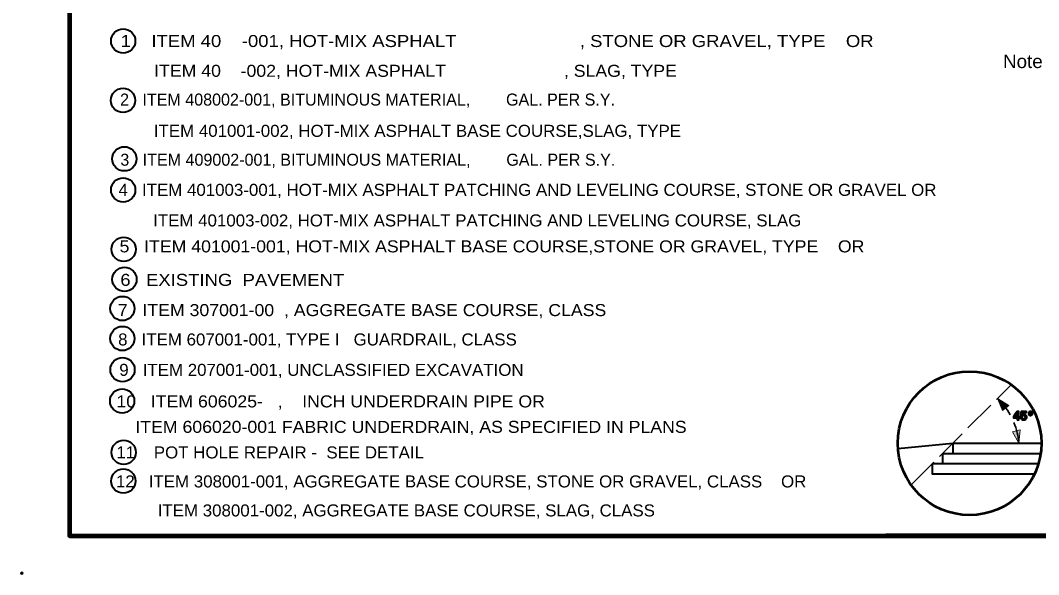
# Model space of a CAD drawing. Extents: x -8731 to -4061, y -57338 to -56143.
# Drawn here: x -5656 to -4593, y -57338 to -56759 of the extents above; entities that cross this region are included whole.
import ezdxf

# ---------------------------------------------------------------- set-up
doc = ezdxf.new("R2010")
doc.units = 0
doc.header["$LTSCALE"] = 5.6
doc.header["$PDMODE"] = 32
doc.header["$PDSIZE"] = 2.8
doc.linetypes.add('LONG_DASHED', pattern=[7.5, 6, -1.5])
doc.layers.add('1', color=7, linetype='Continuous', lineweight=13)
doc.layers.add('3', color=7, linetype='Continuous', lineweight=40)

msp = doc.modelspace()

# ---------------------------------------------------------------- hatches: boundary and pattern name
at = {"layer": '1'}
for points in [[(-4635.98, -57154.08), (-4624.36, -57161.66), (-4630.84, -57166.68)], [(-4613.64, -57200.88), (-4612.32, -57187.08), (-4620.3, -57189)]]:
    msp.add_hatch(color=256, dxfattribs=at).paths.add_polyline_path(points)
at = {"layer": '3'}
for points in [[(-4619.3, -57173.24), (-4619.3, -57174.76), (-4612.48, -57174.76), (-4612.48, -57173.24), (-4617.84, -57173.24), (-4617.62, -57172.88), (-4615.5, -57169.66), (-4613.64, -57169.66), (-4613.64, -57167.5), (-4615.66, -57167.5), (-4617.1, -57169.66), (-4619.3, -57172.88)], [(-4611.66, -57172.46), (-4611.66, -57172.96), (-4609.72, -57172.96), (-4609.46, -57172.46), (-4609.46, -57172.46), (-4609.46, -57172.46), (-4609.46, -57172.46), (-4609.06, -57172.12), (-4608.98, -57172.1), (-4608.58, -57172), (-4605.78, -57172), (-4606.06, -57171.5), (-4606.4, -57171.26), (-4609.84, -57171.26), (-4609.82, -57170.84), (-4609.82, -57170.82), (-4609.7, -57169), (-4605.9, -57169), (-4605.9, -57167.5), (-4611.46, -57167.5), (-4611.52, -57169), (-4611.58, -57170.82), (-4611.58, -57170.84), (-4611.6, -57171.26), (-4611.62, -57171.5), (-4611.62, -57172), (-4611.64, -57172.1), (-4611.64, -57172.12), (-4611.66, -57172.46), (-4611.66, -57172.46)], [(-4603.58, -57170.68), (-4603.58, -57170.76), (-4602.22, -57170.76), (-4602.24, -57170.68), (-4602.34, -57170.36), (-4602.34, -57170.32), (-4602.38, -57169.8), (-4602.38, -57169.78), (-4602.38, -57169.72), (-4602.38, -57169.68), (-4602.34, -57169.2), (-4602.3, -57169.12), (-4602.22, -57168.8), (-4602.18, -57168.68), (-4602.16, -57168.68), (-4602.16, -57168.68), (-4602.14, -57168.64), (-4601.9, -57168.4), (-4601.86, -57168.38), (-4601.58, -57168.3), (-4599.86, -57168.3), (-4600.06, -57167.96), (-4600.1, -57167.9), (-4600.76, -57167.48), (-4600.8, -57167.46), (-4601.58, -57167.34), (-4602.28, -57167.46), (-4602.42, -57167.48), (-4603.04, -57167.9), (-4603.14, -57167.96), (-4603.32, -57168.3), (-4603.34, -57168.38), (-4603.36, -57168.4), (-4603.48, -57168.64), (-4603.5, -57168.68), (-4603.5, -57168.68), (-4603.58, -57168.8), (-4603.6, -57169.12), (-4603.62, -57169.2), (-4603.68, -57169.68), (-4603.68, -57169.72), (-4603.7, -57169.78), (-4603.7, -57169.8), (-4603.62, -57170.32), (-4603.62, -57170.36)], [(-4615.5, -57172.88), (-4615.5, -57173.24), (-4613.64, -57173.24), (-4613.64, -57172.88), (-4613.64, -57169.66), (-4615.5, -57169.66)], [(-4615.5, -57174.76), (-4615.5, -57176.76), (-4613.64, -57176.76), (-4613.64, -57174.76)], [(-4610.1, -57176.7), (-4608.8, -57176.92), (-4607.48, -57176.7), (-4607.48, -57176.7), (-4607.44, -57176.7), (-4606.5, -57176.12), (-4606.3, -57176), (-4605.94, -57175.44), (-4608.6, -57175.44), (-4609.16, -57175.32), (-4609.18, -57175.3), (-4609.22, -57175.28), (-4609.56, -57174.96), (-4609.58, -57174.88), (-4609.58, -57174.86), (-4609.68, -57174.44), (-4611.68, -57174.44), (-4611.62, -57174.86), (-4611.62, -57174.88), (-4611.62, -57174.96), (-4611.58, -57175.28), (-4611.56, -57175.3), (-4611.54, -57175.32), (-4611.48, -57175.44), (-4611.14, -57176), (-4611.04, -57176.12), (-4610.1, -57176.7)], [(-4609.2, -57170.84), (-4609.84, -57171.26), (-4606.4, -57171.26), (-4606.98, -57170.84), (-4607.1, -57170.82), (-4609.18, -57170.82)], [(-4608.12, -57170.62), (-4609.18, -57170.82), (-4607.1, -57170.82), (-4608.12, -57170.62)], [(-4608.22, -57175.32), (-4608.6, -57175.44), (-4605.94, -57175.44), (-4605.86, -57175.32), (-4605.84, -57175.3), (-4605.82, -57175.28), (-4605.62, -57174.96), (-4605.58, -57174.88), (-4605.56, -57174.86), (-4605.46, -57174.24), (-4605.34, -57173.62), (-4605.32, -57173.54), (-4605.42, -57173.02), (-4605.42, -57172.96), (-4605.5, -57172.46), (-4605.5, -57172.46), (-4605.5, -57172.46), (-4605.7, -57172.12), (-4605.7, -57172.1), (-4605.78, -57172), (-4608.58, -57172), (-4608.02, -57172.1), (-4608, -57172.12), (-4607.64, -57172.46), (-4607.62, -57172.46), (-4607.62, -57172.46), (-4607.4, -57172.96), (-4607.38, -57173.02), (-4607.3, -57173.54), (-4607.3, -57173.62), (-4607.36, -57174.24), (-4607.6, -57174.86), (-4607.62, -57174.88), (-4607.7, -57174.96), (-4608.04, -57175.28), (-4608.14, -57175.3)], [(-4603.22, -57171.48), (-4603.18, -57171.56), (-4600.1, -57171.56), (-4600, -57171.48), (-4599.9, -57171.24), (-4601.58, -57171.24), (-4601.92, -57171.16), (-4601.94, -57171.12), (-4602.18, -57170.84), (-4602.2, -57170.8), (-4602.22, -57170.76), (-4603.58, -57170.76), (-4603.54, -57170.8), (-4603.52, -57170.84), (-4603.38, -57171.12), (-4603.38, -57171.16), (-4603.34, -57171.24)], [(-4601.68, -57172.2), (-4601.54, -57172.2), (-4601.42, -57172.2), (-4601.32, -57172.16), (-4600.94, -57172.08), (-4600.64, -57172.02), (-4600.1, -57171.56), (-4603.18, -57171.56), (-4602.56, -57172.02), (-4602.46, -57172.08), (-4601.86, -57172.16)], [(-4601.34, -57171.16), (-4601.58, -57171.24), (-4599.9, -57171.24), (-4599.86, -57171.16), (-4599.84, -57171.12), (-4599.7, -57170.84), (-4599.68, -57170.8), (-4599.66, -57170.76), (-4599.62, -57170.68), (-4599.58, -57170.36), (-4599.58, -57170.32), (-4599.52, -57169.8), (-4599.52, -57169.78), (-4599.5, -57169.72), (-4599.5, -57169.68), (-4599.58, -57169.2), (-4599.58, -57169.12), (-4599.64, -57168.8), (-4599.66, -57168.68), (-4599.66, -57168.68), (-4599.66, -57168.64), (-4599.66, -57168.64), (-4599.82, -57168.4), (-4599.82, -57168.4), (-4599.82, -57168.38), (-4599.86, -57168.3), (-4601.58, -57168.3), (-4601.3, -57168.38), (-4601.28, -57168.4), (-4601.04, -57168.64), (-4601.02, -57168.68), (-4601.02, -57168.68), (-4600.98, -57168.8), (-4600.88, -57169.12), (-4600.86, -57169.2), (-4600.82, -57169.68), (-4600.82, -57169.72), (-4600.82, -57169.78), (-4600.82, -57169.8), (-4600.86, -57170.32), (-4600.88, -57170.36), (-4600.96, -57170.68), (-4601, -57170.76), (-4601, -57170.8), (-4601.04, -57170.84), (-4601.24, -57171.12)]]:
    msp.add_hatch(color=256, dxfattribs=at).paths.add_polyline_path(points)

# ---------------------------------------------------------------- linework, layer by layer
at = {"layer": '1', "lineweight": 100}
msp.add_line((-4112.54, -57297.74), (-4752.66, -57297.74), dxfattribs=at)
msp.add_lwpolyline([(-5604.76, -56279.8), (-5604.76, -57297.74), (-4114, -57297.74)], dxfattribs=at)
at = {"layer": '1'}
for points in [[(-4635.98, -57154.08), (-4624.36, -57161.66), (-4630.84, -57166.68)], [(-4613.64, -57200.88), (-4612.32, -57187.08), (-4620.3, -57189)]]:
    msp.add_lwpolyline(points, close=True, dxfattribs=at)
msp.add_point((-5654.7, -57336.7), dxfattribs=at)
at = {"layer": '3', "linetype": 'LONG_DASHED', "lineweight": 35}
msp.add_line((-4726.28, -57244.4), (-4621.74, -57139.84), dxfattribs=at)
at = {"layer": '3'}
for p, q in [((-4740.08, -57206.44), (-4682.78, -57200.88)), ((-4682.78, -57200.88), (-4590.22, -57200.88)), ((-4682.78, -57200.88), (-4682.78, -57211.54)), ((-4693.42, -57211.54), (-4590.82, -57211.54)), ((-4693.42, -57211.54), (-4693.42, -57222.2)), ((-4704.08, -57222.2), (-4593.38, -57222.2))]:
    msp.add_line(p, q, dxfattribs=at)
at = {"layer": '3', "lineweight": 35}
for points in [[(-4619.3, -57173.24), (-4619.3, -57174.76), (-4612.48, -57174.76), (-4612.48, -57173.24), (-4617.84, -57173.24), (-4617.62, -57172.88), (-4615.5, -57169.66), (-4613.64, -57169.66), (-4613.64, -57167.5), (-4615.66, -57167.5), (-4617.1, -57169.66), (-4619.3, -57172.88)], [(-4611.66, -57172.46), (-4611.66, -57172.96), (-4609.72, -57172.96), (-4609.46, -57172.46), (-4609.46, -57172.46), (-4609.46, -57172.46), (-4609.46, -57172.46), (-4609.06, -57172.12), (-4608.98, -57172.1), (-4608.58, -57172), (-4605.78, -57172), (-4606.06, -57171.5), (-4606.4, -57171.26), (-4609.84, -57171.26), (-4609.82, -57170.84), (-4609.82, -57170.82), (-4609.7, -57169), (-4605.9, -57169), (-4605.9, -57167.5), (-4611.46, -57167.5), (-4611.52, -57169), (-4611.58, -57170.82), (-4611.58, -57170.84), (-4611.6, -57171.26), (-4611.62, -57171.5), (-4611.62, -57172), (-4611.64, -57172.1), (-4611.64, -57172.12), (-4611.66, -57172.46), (-4611.66, -57172.46)], [(-4603.58, -57170.68), (-4603.58, -57170.76), (-4602.22, -57170.76), (-4602.24, -57170.68), (-4602.34, -57170.36), (-4602.34, -57170.32), (-4602.38, -57169.8), (-4602.38, -57169.78), (-4602.38, -57169.72), (-4602.38, -57169.68), (-4602.34, -57169.2), (-4602.3, -57169.12), (-4602.22, -57168.8), (-4602.18, -57168.68), (-4602.16, -57168.68), (-4602.16, -57168.68), (-4602.14, -57168.64), (-4601.9, -57168.4), (-4601.86, -57168.38), (-4601.58, -57168.3), (-4599.86, -57168.3), (-4600.06, -57167.96), (-4600.1, -57167.9), (-4600.76, -57167.48), (-4600.8, -57167.46), (-4601.58, -57167.34), (-4602.28, -57167.46), (-4602.42, -57167.48), (-4603.04, -57167.9), (-4603.14, -57167.96), (-4603.32, -57168.3), (-4603.34, -57168.38), (-4603.36, -57168.4), (-4603.48, -57168.64), (-4603.5, -57168.68), (-4603.5, -57168.68), (-4603.58, -57168.8), (-4603.6, -57169.12), (-4603.62, -57169.2), (-4603.68, -57169.68), (-4603.68, -57169.72), (-4603.7, -57169.78), (-4603.7, -57169.8), (-4603.62, -57170.32), (-4603.62, -57170.36)], [(-4615.5, -57172.88), (-4615.5, -57173.24), (-4613.64, -57173.24), (-4613.64, -57172.88), (-4613.64, -57169.66), (-4615.5, -57169.66)], [(-4615.5, -57174.76), (-4615.5, -57176.76), (-4613.64, -57176.76), (-4613.64, -57174.76)], [(-4610.1, -57176.7), (-4608.8, -57176.92), (-4607.48, -57176.7), (-4607.48, -57176.7), (-4607.44, -57176.7), (-4606.5, -57176.12), (-4606.3, -57176), (-4605.94, -57175.44), (-4608.6, -57175.44), (-4609.16, -57175.32), (-4609.18, -57175.3), (-4609.22, -57175.28), (-4609.56, -57174.96), (-4609.58, -57174.88), (-4609.58, -57174.86), (-4609.68, -57174.44), (-4611.68, -57174.44), (-4611.62, -57174.86), (-4611.62, -57174.88), (-4611.62, -57174.96), (-4611.58, -57175.28), (-4611.56, -57175.3), (-4611.54, -57175.32), (-4611.48, -57175.44), (-4611.14, -57176), (-4611.04, -57176.12), (-4610.1, -57176.7)], [(-4609.2, -57170.84), (-4609.84, -57171.26), (-4606.4, -57171.26), (-4606.98, -57170.84), (-4607.1, -57170.82), (-4609.18, -57170.82)], [(-4608.12, -57170.62), (-4609.18, -57170.82), (-4607.1, -57170.82), (-4608.12, -57170.62)], [(-4608.22, -57175.32), (-4608.6, -57175.44), (-4605.94, -57175.44), (-4605.86, -57175.32), (-4605.84, -57175.3), (-4605.82, -57175.28), (-4605.62, -57174.96), (-4605.58, -57174.88), (-4605.56, -57174.86), (-4605.46, -57174.24), (-4605.34, -57173.62), (-4605.32, -57173.54), (-4605.42, -57173.02), (-4605.42, -57172.96), (-4605.5, -57172.46), (-4605.5, -57172.46), (-4605.5, -57172.46), (-4605.7, -57172.12), (-4605.7, -57172.1), (-4605.78, -57172), (-4608.58, -57172), (-4608.02, -57172.1), (-4608, -57172.12), (-4607.64, -57172.46), (-4607.62, -57172.46), (-4607.62, -57172.46), (-4607.4, -57172.96), (-4607.38, -57173.02), (-4607.3, -57173.54), (-4607.3, -57173.62), (-4607.36, -57174.24), (-4607.6, -57174.86), (-4607.62, -57174.88), (-4607.7, -57174.96), (-4608.04, -57175.28), (-4608.14, -57175.3)], [(-4603.22, -57171.48), (-4603.18, -57171.56), (-4600.1, -57171.56), (-4600, -57171.48), (-4599.9, -57171.24), (-4601.58, -57171.24), (-4601.92, -57171.16), (-4601.94, -57171.12), (-4602.18, -57170.84), (-4602.2, -57170.8), (-4602.22, -57170.76), (-4603.58, -57170.76), (-4603.54, -57170.8), (-4603.52, -57170.84), (-4603.38, -57171.12), (-4603.38, -57171.16), (-4603.34, -57171.24)], [(-4601.68, -57172.2), (-4601.54, -57172.2), (-4601.42, -57172.2), (-4601.32, -57172.16), (-4600.94, -57172.08), (-4600.64, -57172.02), (-4600.1, -57171.56), (-4603.18, -57171.56), (-4602.56, -57172.02), (-4602.46, -57172.08), (-4601.86, -57172.16)], [(-4601.34, -57171.16), (-4601.58, -57171.24), (-4599.9, -57171.24), (-4599.86, -57171.16), (-4599.84, -57171.12), (-4599.7, -57170.84), (-4599.68, -57170.8), (-4599.66, -57170.76), (-4599.62, -57170.68), (-4599.58, -57170.36), (-4599.58, -57170.32), (-4599.52, -57169.8), (-4599.52, -57169.78), (-4599.5, -57169.72), (-4599.5, -57169.68), (-4599.58, -57169.2), (-4599.58, -57169.12), (-4599.64, -57168.8), (-4599.66, -57168.68), (-4599.66, -57168.68), (-4599.66, -57168.64), (-4599.66, -57168.64), (-4599.82, -57168.4), (-4599.82, -57168.4), (-4599.82, -57168.38), (-4599.86, -57168.3), (-4601.58, -57168.3), (-4601.3, -57168.38), (-4601.28, -57168.4), (-4601.04, -57168.64), (-4601.02, -57168.68), (-4601.02, -57168.68), (-4600.98, -57168.8), (-4600.88, -57169.12), (-4600.86, -57169.2), (-4600.82, -57169.68), (-4600.82, -57169.72), (-4600.82, -57169.78), (-4600.82, -57169.8), (-4600.86, -57170.32), (-4600.88, -57170.36), (-4600.96, -57170.68), (-4601, -57170.76), (-4601, -57170.8), (-4601.04, -57170.84), (-4601.24, -57171.12)]]:
    msp.add_lwpolyline(points, close=True, dxfattribs=at)
at = {"layer": '3'}
msp.add_lwpolyline([(-4704.08, -57222.2), (-4704.08, -57232.84), (-4597.42, -57232.84)], dxfattribs=at)
for centre in [(-5548.778, -56780.895), (-5548.913, -56842.995), (-5547.554, -56904.006), (-5548.769, -56936.406), (-5548.247, -56998.38), (-5547.437, -57029.835), (-5549.597, -57060.21), (-5549.597, -57091.53), (-5549.462, -57124.065), (-5549.867, -57156.735), (-5548.247, -57210.42), (-5548.652, -57240.435)]:
    msp.add_circle(centre, 12.656, dxfattribs=at)
at = {"layer": '3', "lineweight": 53}
msp.add_circle((-4665.227, -57200.89), 75, dxfattribs=at)
at = {"layer": '3', "lineweight": 35}
for start, end in [(29.27677, 45.72933), (5.27867, 22.33054)]:
    msp.add_arc((-4688.328, -57207.79), 75, start, end, dxfattribs=at)

# ---------------------------------------------------------------- texts
at = {"layer": '3'}
for s, height, width, p in [('1    ITEM 40    -001, HOT-MIX ASPHALT                        , STONE OR GRAVEL, TYPE    OR', 12.55, 1.15, (-5551.48, -56787.24)), ('Note : Amount of widening on each side may vary', 13.95, 1.05, (-4630.24, -56809.18)), ('ITEM 40    -002, HOT-MIX ASPHALT                        , SLAG, TYPE   ', 12.55, 1.1, (-5516.466, -56818.346)), ('ITEM 401001-002, HOT-MIX ASPHALT BASE COURSE,SLAG, TYPE   ', 12.55, 1.05, (-5516.768, -56881.004)), ('4   ITEM 401003-001, HOT-MIX ASPHALT PATCHING AND LEVELING COURSE, STONE OR GRAVEL OR', 12.55, 1.05, (-5553.64, -56942.616)), ('ITEM 401003-002, HOT-MIX ASPHALT PATCHING AND LEVELING COURSE, SLAG', 12.55, 1.05, (-5517.488, -56974.55)), ('5   ITEM 401001-001, HOT-MIX ASPHALT BASE COURSE,STONE OR GRAVEL, TYPE    OR', 12.55, 1.1, (-5552.56, -57001.64)), ('6   EXISTING  PAVEMENT', 12.55, 1.15, (-5551.768, -57036.594)), ('7   ITEM 307001-00  , AGGREGATE BASE COURSE, CLASS   ', 12.55, 1.1, (-5554.324, -57068.166)), ('8   ITEM 607001-001, TYPE I   GUARDRAIL, CLASS   ', 12.55, 1.05, (-5554.054, -57098.82)), ('9   ITEM 207001-001, UNCLASSIFIED EXCAVATION', 12.55, 1.05, (-5552.848, -57130.554)), ('10   ITEM 606025-   ,    INCH UNDERDRAIN PIPE OR', 12.55, 1.1, (-5555.8, -57163.494)), ('   ITEM 606020-001 FABRIC UNDERDRAIN, AS SPECIFIED IN PLANS', 12.55, 1.1, (-5551.444, -57190.08)), ('11    POT HOLE REPAIR -  SEE DETAIL', 12.55, 1.05, (-5555.98, -57216.774)), ('12   ITEM 308001-001, AGGREGATE BASE COURSE, STONE OR GRAVEL, CLASS    OR ', 12.55, 1.05, (-5556.34, -57247.05)), ('ITEM 308001-002, AGGREGATE BASE COURSE, SLAG, CLASS    ', 12.55, 1.05, (-5512.7, -57277.326))]:
    msp.add_text(s, height=height, dxfattribs=dict(at, width=width)).set_placement(p)
for s, p in [('2   ITEM 408002-001, BITUMINOUS MATERIAL,        GAL. PER S.Y.', (-5552.02, -56848.36)), ('3   ITEM 409002-001, BITUMINOUS MATERIAL,        GAL. PER S.Y.', (-5551.732, -56911.152))]:
    msp.add_text(s, height=12.55, dxfattribs=at).set_placement(p)

doc.saveas('drawing.dxf')
